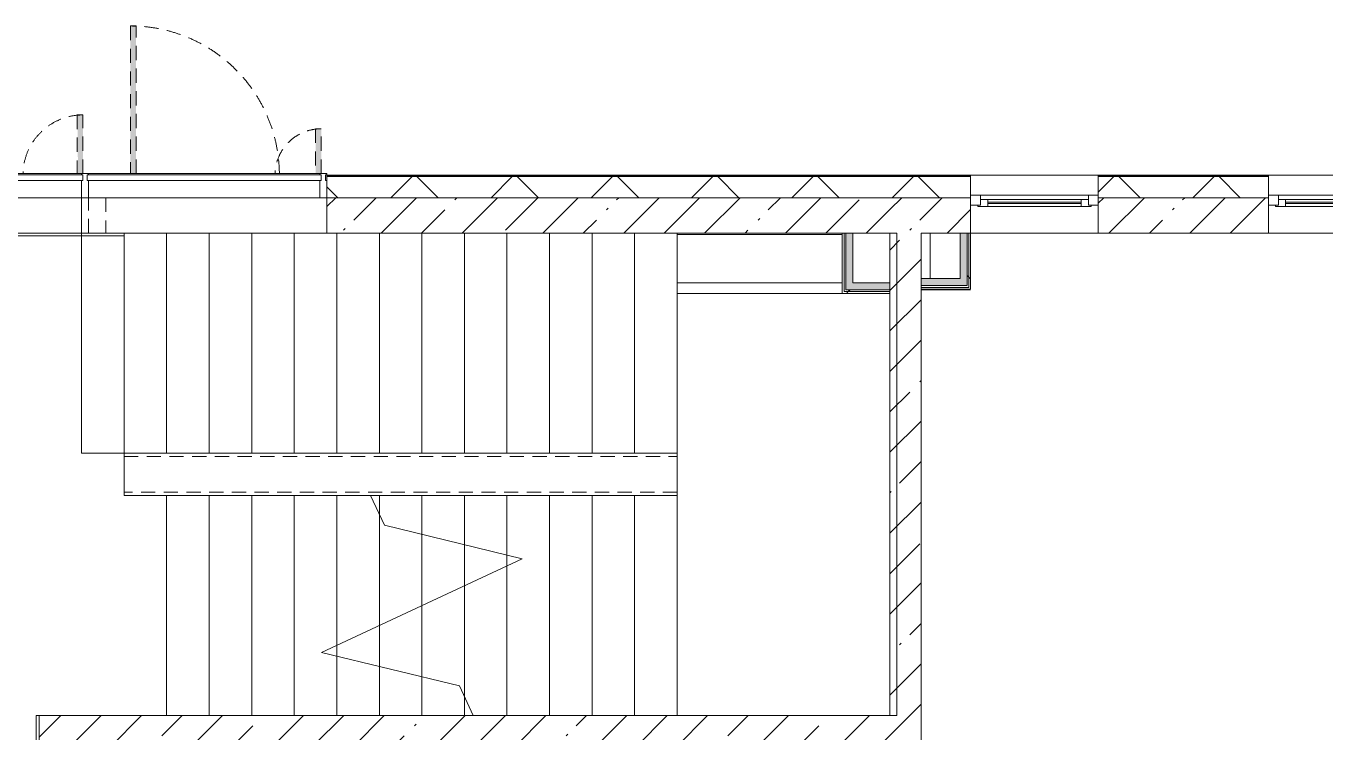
# Model space of a CAD drawing. Header units: millimetres. Extents: x 35143 to 244272, y -8553 to 29000.
# Drawn here: x 211750 to 220911, y 17634 to 22610 of the extents above; entities that cross this region are included whole.
import ezdxf

# ---------------------------------------------------------------- set-up
doc = ezdxf.new("R2010")
doc.units = ezdxf.units.MM
doc.linetypes.add('200_ШТРИХ__ш1_п0_6_', pattern=[160, 100, -60])
for name, color, linetype, lineweight in [('A-DETL-MBND-1', 7, '200_ШТРИХ__ш1_п0_6_', 9), ('A-GLAZ-1', 7, 'Continuous', 5), ('A-GLAZ-CWMG-1', 7, 'Continuous', 5), ('A-WALL', 7, 'Continuous', 9), ('A-WALL-4', 7, 'Continuous', 5), ('I-WALL-5', 7, 'Continuous', 5), ('S-STRS-2', 7, 'Continuous', 5), ('S-STRS-MBND-2', 7, 'Continuous', 5)]:
    doc.layers.add(name, color=color, linetype=linetype, lineweight=lineweight)
for name, color, linetype, lineweight, true_color in [('A-FLOR-2', 7, 'Continuous', 5, 0xaaaaaa), ('I-WALL-3', 7, 'Continuous', 5, 0xe7e7e7), ('I-WALL-4', 7, 'Continuous', 9, 0xe7e7e7)]:
    doc.layers.add(name, color=color, linetype=linetype, lineweight=lineweight, true_color=true_color)
pattern_1 = [(45, (117261.88, 0), (-285.1231, 285.1231), []), (45, (117547, 0), (-285.1231, 285.1231), [504.031, -100.806, 16.764, -84.042])]
pattern_2 = [(45, (117261.9, 0), (-530.33, 530.33), []), (135, (117261.9, 0), (-530.33, -530.33), [])]

# ---------------------------------------------------------------- blocks, each defined once
blk = doc.blocks.new('120_Окно_СКБ_1Ст - 120_Окно_СКБ_1Ст 900х2500_h_ с форточкой-22877787-2_1_2_птичка')
at = {"layer": 'A-GLAZ-1'}
for p, q in [((-450, -127), (-450, -57)), ((-450, -57), (-380, -57)), ((450, -57), (-450, -57)), ((-380, -57), (-380, -127)), ((380, -87), (-380, -87)), ((-380, -87), (-380, -127)), ((-330, -137), (-330, -87)), ((330, -137), (330, -87)), ((380, -127), (380, -57)), ((380, -57), (450, -57)), ((380, -127), (380, -87)), ((450, -57), (450, -127)), ((-380, -127), (-450, -127)), ((-450, -127), (-400, -127)), ((-380, -127), (-400, -127)), ((-400, -127), (-400, -137)), ((-400, -137), (400, -137)), ((400, -137), (-400, -137)), ((-330, -107), (330, -107)), ((330, -117), (-330, -117)), ((450, -127), (380, -127)), ((400, -127), (380, -127)), ((400, -127), (450, -127)), ((400, -137), (400, -127))]:
    blk.add_line(p, q, dxfattribs=at)
blk = doc.blocks.new('120_Окно_СКБ_2Ст_Фрамуга сверху - 120_Окно_СКБ_2Ст_2300х2500_h_ ДОО-23103760-2_1_2_птичка')
at = {"layer": 'A-GLAZ-1'}
for p, q in [((-1150, -127), (-1150, -57)), ((-1150, -57), (-1080, -57)), ((1150, -57), (-1150, -57)), ((-1080, -57), (-1080, -127)), ((-1080, -57), (1080, -57)), ((520, -87), (-1080, -87)), ((-1080, -87), (-1080, -127)), ((-1030, -137), (-1030, -87)), ((470, -137), (470, -87)), ((520, -127), (520, -57)), ((520, -57), (590, -57)), ((520, -127), (520, -87)), ((590, -57), (590, -127)), ((1080, -87), (590, -87)), ((590, -87), (590, -127)), ((640, -137), (640, -87)), ((1030, -137), (1030, -87)), ((1080, -127), (1080, -57)), ((1080, -57), (1150, -57)), ((1080, -127), (1080, -87)), ((1150, -57), (1150, -127)), ((-1080, -127), (-1150, -127)), ((-1150, -127), (-1100, -127)), ((-1080, -127), (-1100, -127)), ((-1100, -127), (-1100, -137)), ((-1100, -137), (540, -137)), ((540, -137), (-1100, -137)), ((-1030, -107), (470, -107)), ((470, -117), (-1030, -117)), ((590, -127), (520, -127)), ((540, -127), (520, -127)), ((540, -127), (570, -127)), ((540, -127), (570, -127)), ((540, -137), (540, -127)), ((590, -127), (570, -127)), ((570, -127), (570, -137)), ((570, -137), (1100, -137)), ((1100, -137), (570, -137)), ((640, -107), (1030, -107)), ((1030, -117), (640, -117)), ((1150, -127), (1080, -127)), ((1100, -127), (1080, -127)), ((1100, -127), (1149.8, -127)), ((1100, -137), (1100, -127))]:
    blk.add_line(p, q, dxfattribs=at)
blk = doc.blocks.new('DRS_ДПУ_распашная__2Ст_Прямоугольная1 - ВН-4_ Нр_ДО_1500х2200 глухая-26741401-2_1_2_птичка')
at = {"layer": 'A-DETL-MBND-1'}
h = blk.add_hatch(color=256, dxfattribs=at)
h.paths.add_polyline_path([(-760, 10), (-730, 10), (-730, 1050), (-770, 1050), (-770, 10)])
h.paths.add_polyline_path([(-760, 0), (-760, 10), (-770, 0)])
h = blk.add_hatch(color=256, dxfattribs=at)
h.paths.add_polyline_path([(760, 0), (770, 0), (760, 10)])
h.paths.add_polyline_path([(770, 10), (770, 423.1), (730, 423.1), (735.1, 10), (760, 10)])
for p, q in [((-770, 1050), (-770, 10)), ((-730, 1050), (-770, 1050)), ((-730, 10), (-730, 1050)), ((770, 423.1), (730, 423.1)), ((730, 423.1), (730, 10)), ((770, 10), (770, 423.1))]:
    blk.add_line(p, q, dxfattribs=at)
for centre, radius, start, end in [((-770, 0), 1050, 0.55196, 90), ((770, 0), 423.1, 90, 178.61029)]:
    blk.add_arc(centre, radius, start, end, dxfattribs=at)
blk = doc.blocks.new('Прямоугольный импост - Импост структурный с накладкой - 170мм-23713241-2_1_2_птичка')
at = {"layer": 'A-DETL-MBND-1'}
for p, q in [((-10, 0), (0, 0)), ((0, 0), (0, -10))]:
    blk.add_line(p, q, dxfattribs=at)
blk = doc.blocks.new('DRS_ДПУ_распашная__2Ст_Прямоугольная1 - ВН-4_ Нр_ДО_1500х2200 глухая-26857260-2_1_2_птичка')
at = {"layer": 'A-DETL-MBND-1'}
blk.add_hatch(color=256, dxfattribs=at).paths.add_polyline_path([(-662.5, 10), (-632.5, 10), (-632.5, 1050), (-672.5, 1050), (-672.5, 10)])
h = blk.add_hatch(color=256, dxfattribs=at)
h.paths.add_polyline_path([(662.5, 0), (672.5, 0), (662.5, 10)])
h.paths.add_polyline_path([(662.5, 10), (672.5, 10), (672.5, 325.6), (632.5, 325.6), (632.5, 10)])
for p, q in [((-672.5, 1050), (-672.5, 10)), ((-632.5, 1050), (-672.5, 1050)), ((-632.5, 10), (-632.5, 1050)), ((672.5, 325.6), (632.5, 325.6)), ((632.5, 325.6), (632.5, 10)), ((672.5, 10), (672.5, 325.6))]:
    blk.add_line(p, q, dxfattribs=at)
for centre, radius, start, end in [((-672.5, 0), 1050, 0.55196, 90), ((672.5, 0), 325.6, 90, 178.15712)]:
    blk.add_arc(centre, radius, start, end, dxfattribs=at)
blk = doc.blocks.new('PNS_Панель прямоугольная1 - Нр_Стекло - 40мм-22959730-2_1_2_птичка')
at = {"layer": 'A-GLAZ-1'}
for p, q in [((-770, 0), (770, 0)), ((770, 0), (-770, 0)), ((-760, -40), (760, -40))]:
    blk.add_line(p, q, dxfattribs=at)
blk = doc.blocks.new('PNS_Панель прямоугольная1 - Нр_Стекло - 40мм-23689183-2_1_2_птичка')
at = {"layer": 'A-GLAZ-1'}
for p, q in [((-825, 0), (825, 0)), ((825, 0), (-825, 0)), ((-815, -40), (815, -40))]:
    blk.add_line(p, q, dxfattribs=at)
blk = doc.blocks.new('Прямоугольный импост - Импост структурный с накладкой - 170мм-22874516-2_1_2_птичка')
at = {"layer": 'A-GLAZ-CWMG-1'}
for p, q in [((-50, 40), (-50, 160)), ((-50, 160), (0, 160)), ((0, 160), (0, 40)), ((-40, 40), (-50, 40)), ((-50, -10), (-50, 0)), ((-50, 0), (-40, 0)), ((-40, 0), (-40, 40)), ((-10, 40), (-10, 0)), ((0, 40), (-10, 40)), ((-10, 0), (0, 0)), ((0, 0), (0, -10)), ((0, -10), (-50, -10))]:
    blk.add_line(p, q, dxfattribs=at)
blk = doc.blocks.new('Прямоугольный импост - Импост структурный с накладкой - 170мм-22855553-2_1_2_птичка')
at = {"layer": 'A-GLAZ-CWMG-1'}
for p, q in [((93360, 21560), (93360, 21570)), ((93360, 21570), (94880, 21570)), ((94880, 21570), (94880, 21560)), ((93360, 21400), (94880, 21400))]:
    blk.add_line(p, q, dxfattribs=at)
blk = doc.blocks.new('Прямоугольный импост - Импост структурный с накладкой - 170мм-23689142-2_1_2_птичка')
at = {"layer": 'A-GLAZ-CWMG-1'}
for p, q in [((94930, 21560), (94930, 21570)), ((94930, 21570), (96560, 21570)), ((96560, 21570), (96560, 21560)), ((94930, 21400), (96560, 21400))]:
    blk.add_line(p, q, dxfattribs=at)
blk = doc.blocks.new('Прямоугольный импост - Импост структурный с накладкой - 170мм-22874498-2_1_2_птичка')
at = {"layer": 'A-GLAZ-CWMG-1'}
for p, q in [((-25, 40), (-25, 160)), ((-25, 160), (25, 160)), ((25, 160), (25, 40)), ((-15, 40), (-25, 40)), ((-25, -10), (-25, 0)), ((-25, 0), (-15, 0)), ((-15, 0), (-15, 40)), ((15, 40), (15, 0)), ((25, 40), (15, 40)), ((15, 0), (25, 0)), ((25, 0), (25, -10)), ((25, -10), (-25, -10))]:
    blk.add_line(p, q, dxfattribs=at)
blk = doc.blocks.new('Зашивка приборов отопления31 - Зашивка приборов отопления-33324104-2_1_2_птичка')
at = {"layer": 'A-WALL-4'}
for p, q in [((126595, 120), (125430, 120)), ((126595, 45), (126595, 120)), ((126595, 45), (125430, 45)), ((125430, 45), (126595, 45)), ((126595, -295), (126595, 45)), ((125430, -295), (126595, -295))]:
    blk.add_line(p, q, dxfattribs=at)

msp = doc.modelspace()

# ---------------------------------------------------------------- hatches: boundary and pattern name
at = {"layer": 'A-WALL-4'}
h = msp.add_hatch(dxfattribs=at)
h.set_pattern_fill('FP_87', color=256, style=0, pattern_type=2)
h.set_pattern_definition([(45, (117261.9, 0), (-353.5534, 353.5534), []), (135, (117261.9, 0), (-353.5534, -353.5534), [])])
h.paths.add_polyline_path([(242491.9, 21400), (242491.9, 21550), (237412.1, 21550), (237412.1, 21400), (242341.9, 21400)])
h.paths.add_polyline_path([(236512.1, 21400), (236512.1, 21550), (235162.3, 21550), (235162.3, 21400), (235768.7, 21400)])
h.paths.add_polyline_path([(223711, 21400), (224112.3, 21400), (224112.3, 21550), (222812.1, 21550), (222812.1, 21400), (223311.9, 21400)])
h.paths.add_polyline_path([(226312.3, 21400), (226312.3, 21550), (225012.3, 21550), (225012.3, 21400), (225566, 21400)])
h.paths.add_polyline_path([(227212.3, 21400), (228511.9, 21400), (228511.9, 21550), (227212.3, 21550)])
h.paths.add_polyline_path([(233362.3, 21400), (234262.3, 21400), (234262.3, 21550), (232862.3, 21550), (232862.3, 21400), (232986.2, 21400)])
h.paths.add_polyline_path([(229411.9, 21400), (230562.3, 21400), (230562.3, 21550), (229411.9, 21550)])
h.paths.add_polyline_path([(217218.3, 21400), (218411.9, 21400), (218411.9, 21550), (213871.9, 21550), (213871.9, 21400), (216290.8, 21400)])
h.paths.add_polyline_path([(219311.9, 21400), (220512.1, 21400), (220512.1, 21550), (219311.9, 21550)])
h.paths.add_polyline_path([(210571.9, 21400), (210571.9, 21550), (210321.9, 21550), (210321.9, 21400)])
at = {"layer": 'I-WALL-3'}
for points in [[(218386.9, 20780), (218386.9, 21150), (218336.9, 21150), (218336.9, 20780)], [(218061.9, 20780), (218336.9, 20780), (218336.9, 20830), (218061.9, 20830)]]:
    msp.add_hatch(color=256, dxfattribs=at).paths.add_polyline_path(points)
at = {"layer": 'I-WALL-4'}
for points in [[(217581.9, 20750), (217581.9, 21150), (217531.9, 21150), (217531.9, 20750)], [(217841.9, 20750), (217841.9, 20800), (217581.9, 20800), (217581.9, 20750), (217682.1, 20750)]]:
    msp.add_hatch(color=256, dxfattribs=at).paths.add_polyline_path(points)
at = {"layer": 'I-WALL-5'}
h = msp.add_hatch(dxfattribs=at)
h.set_pattern_fill('FP_95', color=256, style=0, pattern_type=2)
h.set_pattern_definition(pattern_1)
h.paths.add_polyline_path([(217841.9, 21150), (217841.9, 21400), (213871.9, 21400), (213871.9, 21150), (217581.9, 21150)])
h.paths.add_polyline_path([(210571.9, 21150), (210571.9, 21400), (210291.9, 21400), (210291.9, 21150)])
h = msp.add_hatch(dxfattribs=at)
h.set_pattern_fill('FP_95', color=256, style=0, pattern_type=2)
h.set_pattern_definition(pattern_1)
h.paths.add_polyline_path([(218061.9, 17750), (218061.9, 21400), (217841.9, 21400), (217841.9, 17750)])
h = msp.add_hatch(dxfattribs=at)
h.set_pattern_fill('FP_95', color=256, style=0, pattern_type=2)
h.set_pattern_definition(pattern_1)
h.paths.add_polyline_path([(229411.9, 21150), (230562.3, 21150), (230562.3, 21400), (229411.9, 21400)])
h.paths.add_polyline_path([(233362.3, 21150), (234262.3, 21150), (234262.3, 21400), (233362.3, 21400), (233362.3, 21239.3)])
h.paths.add_polyline_path([(238471.9, 21150), (238471.9, 21400), (238111.9, 21400), (238111.9, 21150)])
h.paths.add_polyline_path([(235777.4, 21150), (236512.1, 21150), (236512.1, 21400), (235162.3, 21400), (235162.3, 21150), (235768.7, 21150)])
h.paths.add_polyline_path([(218399.4, 21150), (218411.9, 21150), (218411.9, 21400), (218061.9, 21400), (218061.9, 21150), (218386.9, 21150)])
h.paths.add_polyline_path([(220000.9, 21150), (220512.1, 21150), (220512.1, 21400), (219311.9, 21400), (219311.9, 21150)])
h.paths.add_polyline_path([(223311.9, 21150), (224112.3, 21150), (224112.3, 21400), (223311.9, 21400)])
h.paths.add_polyline_path([(225566, 21150), (226312.3, 21150), (226312.3, 21400), (225012.3, 21400), (225012.3, 21150), (225486.9, 21150)])
h.paths.add_polyline_path([(228511.9, 21150), (228511.9, 21400), (228311.9, 21400), (228311.9, 21150), (228348.6, 21150)])
h.paths.add_polyline_path([(227611.9, 21150), (227611.9, 21400), (227212.3, 21400), (227212.3, 21150), (227421.1, 21150)])
h = msp.add_hatch(dxfattribs=at)
h.set_pattern_fill('FP_187', color=256, style=0, pattern_type=2)
h.set_pattern_definition(pattern_2)
h.paths.add_polyline_path([(218399.4, 20767.5), (218399.4, 21150), (218386.9, 21150), (218386.9, 20767.5)])
h = msp.add_hatch(dxfattribs=at)
h.set_pattern_fill('FP_187', color=256, style=0, pattern_type=2)
h.set_pattern_definition(pattern_2)
h.paths.add_polyline_path([(218411.9, 20755), (218411.9, 21150), (218399.4, 21150), (218399.4, 20755)])
h = msp.add_hatch(dxfattribs=at)
h.set_pattern_fill('FP_187', color=256, style=0, pattern_type=2)
h.set_pattern_definition(pattern_2)
h.paths.add_polyline_path([(217519.4, 20725), (217841.9, 20725), (217841.9, 20737.5), (217519.4, 20737.5)])
h = msp.add_hatch(dxfattribs=at)
h.set_pattern_fill('FP_187', color=256, style=0, pattern_type=2)
h.set_pattern_definition(pattern_2)
h.paths.add_polyline_path([(217531.9, 20737.5), (217841.9, 20737.5), (217841.9, 20750), (217531.9, 20750)])
h = msp.add_hatch(dxfattribs=at)
h.set_pattern_fill('FP_95', color=256, style=0, pattern_type=2)
h.set_pattern_definition(pattern_1)
h.paths.add_polyline_path([(215781.9, 17530), (218061.9, 17530), (218061.9, 17750), (211841.9, 17750), (211841.9, 17530), (214981.9, 17530)])

# ---------------------------------------------------------------- linework, layer by layer
at = {"layer": 'A-DETL-MBND-1'}
for p, q in [((212191.9, 21150), (212191.9, 21400)), ((212311.9, 21400), (212311.9, 21150)), ((212441.9, 19575), (216341.9, 19575)), ((216341.9, 19325), (212441.9, 19325))]:
    msp.add_line(p, q, dxfattribs=at)
at = {"layer": 'A-FLOR-2'}
for p, q in [((212141.9, 21150), (212141.9, 21400)), ((212441.9, 21130), (210311.9, 21130)), ((212441.9, 21150), (210571.9, 21150)), ((212441.9, 19300), (212441.9, 21150)), ((218126.9, 21150), (218126.9, 20830)), ((218411.9, 20750), (218061.9, 20750)), ((212741.9, 19300), (212441.9, 19300)), ((211820.9, 13620), (211820.9, 17750)), ((211820.9, 17750), (211841.9, 17750))]:
    msp.add_line(p, q, dxfattribs=at)
at = {"layer": 'A-WALL'}
for p, q in [((218411.9, 21553), (213871.9, 21553)), ((218411.9, 21550), (213871.9, 21550)), ((220512.1, 21553), (219311.9, 21553)), ((220512.1, 21550), (219311.9, 21550)), ((213871.9, 21400), (217841.9, 21400)), ((218411.9, 21400), (218061.9, 21400)), ((220512.1, 21400), (219311.9, 21400)), ((217581.9, 21150), (217506.9, 21150)), ((217519.4, 20737.5), (217519.4, 21150)), ((217531.9, 20750), (217531.9, 21150)), ((218411.9, 21150), (218336.9, 21150)), ((218386.9, 20780), (218386.9, 21150)), ((218399.4, 20767.5), (218399.4, 21150)), ((217841.9, 20725), (217841.9, 20800)), ((218061.9, 20830), (218061.9, 20755)), ((217841.9, 20737.5), (217519.4, 20737.5)), ((217841.9, 20750), (217531.9, 20750)), ((218061.9, 20780), (218386.9, 20780)), ((218061.9, 20767.5), (218399.4, 20767.5))]:
    msp.add_line(p, q, dxfattribs=at)
at = {"layer": 'A-WALL-4'}
for p, q in [((224112.3, 21558), (213871.9, 21558)), ((213871.9, 21558), (213871.9, 21400)), ((218411.9, 21400), (218411.9, 21558)), ((219311.9, 21558), (219311.9, 21400)), ((220512.1, 21400), (220512.1, 21558)), ((217841.9, 21400), (218061.9, 21400))]:
    msp.add_line(p, q, dxfattribs=at)
at = {"layer": 'I-WALL-5'}
for p, q in [((213871.9, 21400), (213871.9, 21150)), ((218411.9, 21150), (218411.9, 21400)), ((219311.9, 21400), (219311.9, 21150)), ((220512.1, 21150), (220512.1, 21400)), ((213871.9, 21150), (217506.9, 21150)), ((217506.9, 21150), (217506.9, 20725)), ((217581.9, 21150), (217841.9, 21150)), ((217581.9, 20800), (217581.9, 21150)), ((217841.9, 21150), (217841.9, 20800)), ((218061.9, 21150), (218336.9, 21150)), ((218061.9, 20830), (218061.9, 21150)), ((218336.9, 21150), (218336.9, 20830)), ((222811.9, 21150), (218411.9, 21150)), ((218411.9, 20755), (218411.9, 21150)), ((217841.9, 20800), (217581.9, 20800)), ((218336.9, 20830), (218061.9, 20830)), ((217506.9, 20725), (217841.9, 20725)), ((217841.9, 20725), (217841.9, 17750)), ((218061.9, 15235), (218061.9, 20755)), ((218061.9, 20755), (218411.9, 20755)), ((211841.9, 17750), (211841.9, 13620)), ((217841.9, 17750), (211841.9, 17750))]:
    msp.add_line(p, q, dxfattribs=at)
at = {"layer": 'S-STRS-2'}
for p, q in [((212141.9, 19600), (212141.9, 21150)), ((212741.9, 21150), (212441.9, 21150)), ((213041.9, 21150), (212741.9, 21150)), ((212741.9, 19600), (212741.9, 21150)), ((212741.9, 19600), (212741.9, 21150)), ((213341.9, 21150), (213041.9, 21150)), ((213041.9, 19600), (213041.9, 21150)), ((213041.9, 19600), (213041.9, 21150)), ((213641.9, 21150), (213341.9, 21150)), ((213341.9, 19600), (213341.9, 21150)), ((213341.9, 19600), (213341.9, 21150)), ((213871.9, 21150), (213641.9, 21150)), ((213641.9, 19600), (213641.9, 21150)), ((213641.9, 19600), (213641.9, 21150)), ((213941.9, 19600), (213941.9, 21150)), ((213941.9, 19600), (213941.9, 21150)), ((214241.9, 19600), (214241.9, 21150)), ((214241.9, 19600), (214241.9, 21150)), ((214541.9, 19600), (214541.9, 21150)), ((214541.9, 19600), (214541.9, 21150)), ((214841.9, 19600), (214841.9, 21150)), ((214841.9, 19600), (214841.9, 21150)), ((215141.9, 19600), (215141.9, 21150)), ((215141.9, 19600), (215141.9, 21150)), ((215441.9, 19600), (215441.9, 21150)), ((215441.9, 19600), (215441.9, 21150)), ((215741.9, 19600), (215741.9, 21150)), ((215741.9, 19600), (215741.9, 21150)), ((216041.9, 19600), (216041.9, 21150)), ((216041.9, 19600), (216041.9, 21150)), ((216341.9, 21140), (216341.9, 21150)), ((216341.9, 21140), (216341.9, 21150)), ((216341.9, 19600), (216341.9, 20725)), ((216341.9, 19600), (216341.9, 20725)), ((212741.9, 19600), (212441.9, 19600)), ((213041.9, 19600), (212741.9, 19600)), ((213341.9, 19600), (213041.9, 19600)), ((213641.9, 19600), (213341.9, 19600)), ((213941.9, 19600), (213641.9, 19600)), ((214241.9, 19600), (213941.9, 19600)), ((214541.9, 19600), (214241.9, 19600)), ((214841.9, 19600), (214541.9, 19600)), ((215141.9, 19600), (214841.9, 19600)), ((215441.9, 19600), (215141.9, 19600)), ((215741.9, 19600), (215441.9, 19600)), ((216041.9, 19600), (215741.9, 19600)), ((216341.9, 19600), (216041.9, 19600)), ((216341.9, 19600), (216341.9, 19300)), ((212741.9, 19300), (212741.9, 17750)), ((212741.9, 19300), (213041.9, 19300)), ((212741.9, 19300), (212741.9, 17750)), ((213041.9, 19300), (213341.9, 19300)), ((213041.9, 19300), (213041.9, 17750)), ((213041.9, 19300), (213041.9, 17750)), ((213341.9, 19300), (213641.9, 19300)), ((213341.9, 19300), (213341.9, 17750)), ((213341.9, 19300), (213341.9, 17750)), ((213641.9, 19300), (213941.9, 19300)), ((213641.9, 19300), (213641.9, 17750)), ((213641.9, 19300), (213641.9, 17750)), ((213941.9, 19300), (214180.5, 19300)), ((213941.9, 19300), (213941.9, 18245.2)), ((213941.9, 19300), (213941.9, 18245.2)), ((214180.5, 19300), (214241.9, 19300)), ((214241.9, 19300), (214541.9, 19300)), ((214241.9, 19300), (214241.9, 19168.4)), ((214241.9, 19300), (214241.9, 19168.4)), ((214541.9, 19300), (214841.9, 19300)), ((214541.9, 19300), (214541.9, 19027.2)), ((214541.9, 19300), (214541.9, 19027.2)), ((214841.9, 19300), (215141.9, 19300)), ((214841.9, 19300), (214841.9, 18954.3)), ((214841.9, 19300), (214841.9, 18954.3)), ((215141.9, 19300), (215441.9, 19300)), ((215141.9, 19300), (215141.9, 18881.4)), ((215141.9, 19300), (215141.9, 18881.4)), ((215441.9, 19300), (215741.9, 19300)), ((215441.9, 19300), (215441.9, 17750)), ((215441.9, 19300), (215441.9, 17750)), ((215741.9, 19300), (216041.9, 19300)), ((215741.9, 19300), (215741.9, 17750)), ((215741.9, 19300), (215741.9, 17750)), ((216041.9, 19300), (216341.9, 19300)), ((216041.9, 19300), (216041.9, 17750)), ((216041.9, 19300), (216041.9, 17750)), ((216341.9, 19300), (216341.9, 17750)), ((216341.9, 19300), (216341.9, 17750)), ((214241.9, 19168.4), (214241.9, 18385.1)), ((214241.9, 19168.4), (214241.9, 18385.1)), ((214541.9, 19027.2), (214541.9, 18525)), ((214541.9, 19027.2), (214541.9, 18525)), ((214841.9, 18954.3), (214841.9, 18664.9)), ((214841.9, 18954.3), (214841.9, 18664.9)), ((215141.9, 18881.4), (215141.9, 18804.8)), ((215141.9, 18881.4), (215141.9, 18804.8)), ((215141.9, 18804.8), (215141.9, 17750)), ((215141.9, 18804.8), (215141.9, 17750)), ((214841.9, 18664.9), (214841.9, 17881.6)), ((214841.9, 18664.9), (214841.9, 17881.6)), ((214541.9, 18525), (214541.9, 18022.8)), ((214541.9, 18525), (214541.9, 18022.8)), ((214241.9, 18385.1), (214241.9, 18095.7)), ((214241.9, 18385.1), (214241.9, 18095.7)), ((213941.9, 18245.2), (213941.9, 18168.6)), ((213941.9, 18245.2), (213941.9, 18168.6)), ((213941.9, 18168.6), (213941.9, 17750)), ((213941.9, 18168.6), (213941.9, 17750)), ((214241.9, 18095.7), (214241.9, 17750)), ((214241.9, 18095.7), (214241.9, 17750)), ((214541.9, 18022.8), (214541.9, 17750)), ((214541.9, 18022.8), (214541.9, 17750)), ((214841.9, 17881.6), (214841.9, 17750)), ((214841.9, 17881.6), (214841.9, 17750)), ((214841.9, 17750), (214903.3, 17750))]:
    msp.add_line(p, q, dxfattribs=at)
at = {"layer": 'S-STRS-MBND-2'}
for p, q in [((212141.9, 19600), (212141.9, 21150)), ((216341.9, 21150), (212141.9, 21150)), ((212441.9, 19600), (212441.9, 21150)), ((212441.9, 19600), (212441.9, 21150)), ((212741.9, 19600), (212741.9, 21150)), ((212741.9, 19600), (212741.9, 21150)), ((213041.9, 19600), (213041.9, 21150)), ((213041.9, 19600), (213041.9, 21150)), ((213341.9, 19600), (213341.9, 21150)), ((213341.9, 19600), (213341.9, 21150)), ((213641.9, 19600), (213641.9, 21150)), ((213641.9, 19600), (213641.9, 21150)), ((213941.9, 19600), (213941.9, 21150)), ((213941.9, 19600), (213941.9, 21150)), ((214241.9, 19600), (214241.9, 21150)), ((214241.9, 19600), (214241.9, 21150)), ((214541.9, 19600), (214541.9, 21150)), ((214541.9, 19600), (214541.9, 21150)), ((214841.9, 19600), (214841.9, 21150)), ((214841.9, 19600), (214841.9, 21150)), ((215141.9, 19600), (215141.9, 21150)), ((215141.9, 19600), (215141.9, 21150)), ((215441.9, 19600), (215441.9, 21150)), ((215441.9, 19600), (215441.9, 21150)), ((215741.9, 19600), (215741.9, 21150)), ((215741.9, 19600), (215741.9, 21150)), ((216041.9, 19600), (216041.9, 21150)), ((216041.9, 19600), (216041.9, 21150)), ((217891.9, 21150), (216341.9, 21150)), ((216341.9, 19600), (216341.9, 21150)), ((216341.9, 19600), (216341.9, 21150)), ((217891.9, 17750), (217891.9, 21150)), ((216341.9, 19600), (212141.9, 19600)), ((216341.9, 19600), (216341.9, 19300)), ((214180.5, 19300), (216341.9, 19300)), ((214277.7, 19091.4), (214180.5, 19300)), ((214241.9, 19300), (214241.9, 19168.4)), ((214241.9, 19300), (214241.9, 19168.4)), ((214541.9, 19300), (214541.9, 19027.2)), ((214541.9, 19300), (214541.9, 19027.2)), ((214841.9, 19300), (214841.9, 18954.3)), ((214841.9, 19300), (214841.9, 18954.3)), ((215141.9, 19300), (215141.9, 18881.4)), ((215141.9, 19300), (215141.9, 18881.4)), ((215441.9, 19300), (215441.9, 17750)), ((215441.9, 19300), (215441.9, 17750)), ((215741.9, 19300), (215741.9, 17750)), ((215741.9, 19300), (215741.9, 17750)), ((216041.9, 19300), (216041.9, 17750)), ((216041.9, 19300), (216041.9, 17750)), ((216341.9, 19300), (216341.9, 17750)), ((216341.9, 19300), (216341.9, 17750)), ((215249.9, 18855.2), (214277.7, 19091.4)), ((213833.8, 18194.8), (215249.9, 18855.2)), ((215141.9, 18804.8), (215141.9, 17750)), ((215141.9, 18804.8), (215141.9, 17750)), ((214841.9, 18664.9), (214841.9, 17881.6)), ((214841.9, 18664.9), (214841.9, 17881.6)), ((214541.9, 18525), (214541.9, 18022.8)), ((214541.9, 18525), (214541.9, 18022.8)), ((214241.9, 18385.1), (214241.9, 18095.7)), ((214241.9, 18385.1), (214241.9, 18095.7)), ((213941.9, 18245.2), (213941.9, 18168.6)), ((213941.9, 18245.2), (213941.9, 18168.6)), ((214806, 17958.6), (213833.8, 18194.8)), ((214903.3, 17750), (214806, 17958.6)), ((214903.3, 17750), (216341.9, 17750)), ((216341.9, 17750), (217891.9, 17750))]:
    msp.add_line(p, q, dxfattribs=at)

# ---------------------------------------------------------------- block references
at = {"layer": 'A-DETL-MBND-1'}
for name, p in [('DRS_ДПУ_распашная__2Ст_Прямоугольная1 - ВН-4_ Нр_ДО_1500х2200 глухая-26741401-2_1_2_птичка', (211381.9, 21560)), ('DRS_ДПУ_распашная__2Ст_Прямоугольная1 - ВН-4_ Нр_ДО_1500х2200 глухая-26857260-2_1_2_птичка', (213159.4, 21560))]:
    msp.add_blockref(name, p, dxfattribs=at)
at = {"layer": 'A-DETL-MBND-1', "extrusion": (0, 0, -1), "rotation": 180}
msp.add_blockref('Прямоугольный импост - Импост структурный с накладкой - 170мм-23713241-2_1_2_птичка', (-213871.9, 21560), dxfattribs=at)
at = {"layer": 'A-GLAZ-1'}
for name, p in [('PNS_Панель прямоугольная1 - Нр_Стекло - 40мм-22959730-2_1_2_птичка', (211381.9, 21560)), ('PNS_Панель прямоугольная1 - Нр_Стекло - 40мм-23689183-2_1_2_птичка', (213006.9, 21560)), ('120_Окно_СКБ_1Ст - 120_Окно_СКБ_1Ст 900х2500_h_ с форточкой-22877787-2_1_2_птичка', (218861.9, 21475)), ('120_Окно_СКБ_2Ст_Фрамуга сверху - 120_Окно_СКБ_2Ст_2300х2500_h_ ДОО-23103760-2_1_2_птичка', (221662.1, 21475))]:
    msp.add_blockref(name, p, dxfattribs=at)
at = {"layer": 'A-GLAZ-CWMG-1'}
for name in ['Прямоугольный импост - Импост структурный с накладкой - 170мм-22855553-2_1_2_птичка', 'Прямоугольный импост - Импост структурный с накладкой - 170мм-23689142-2_1_2_птичка']:
    msp.add_blockref(name, (117261.9, 0), dxfattribs=at)
at = {"layer": 'A-GLAZ-CWMG-1', "extrusion": (0, 0, -1), "rotation": 180}
for name, p in [('Прямоугольный импост - Импост структурный с накладкой - 170мм-22874498-2_1_2_птичка', (-212166.9, 21560)), ('Прямоугольный импост - Импост структурный с накладкой - 170мм-22874516-2_1_2_птичка', (-213871.9, 21560))]:
    msp.add_blockref(name, p, dxfattribs=at)
at = {"layer": 'A-WALL-4', "rotation": 180}
msp.add_blockref('Зашивка приборов отопления31 - Зашивка приборов отопления-33324104-2_1_2_птичка', (342936.9, 20845), dxfattribs=at)

doc.saveas('drawing.dxf')
